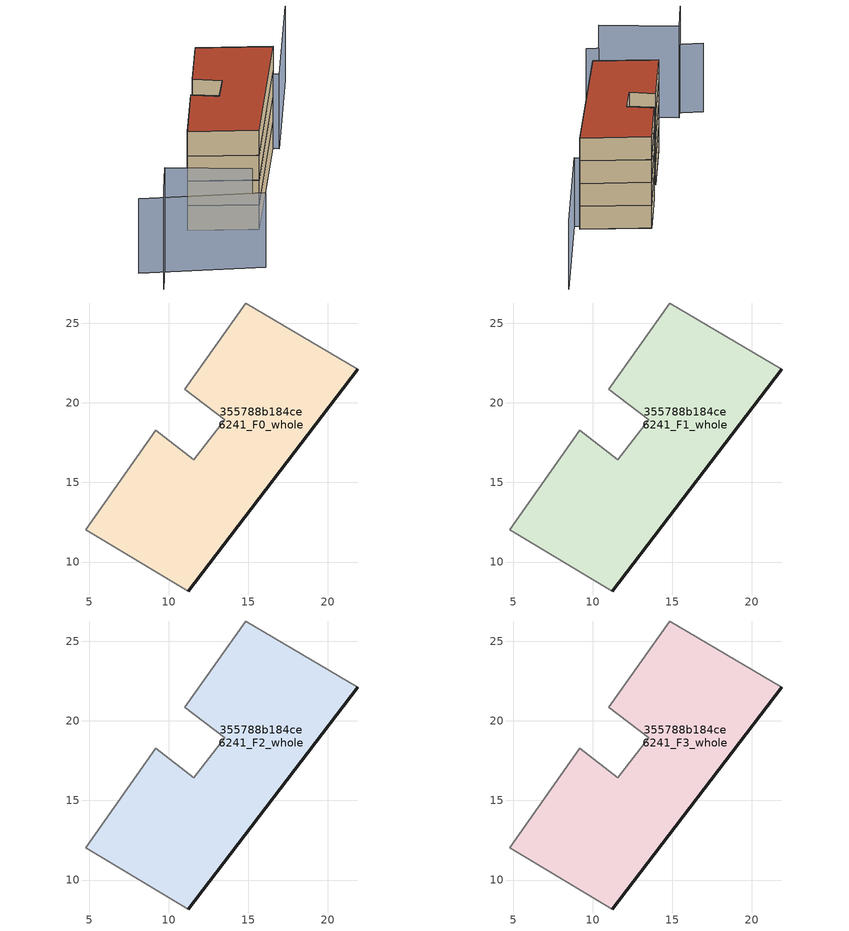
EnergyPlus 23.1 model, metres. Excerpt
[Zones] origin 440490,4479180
355788b184ce6241_F0_whole
 floor ground (EU_floor_Construction): 11.22,8.18 21.86,22.11 14.83,26.27 10.99,20.85 13.51,18.93 11.57,16.43 9.17,18.29 4.79,12.01 z0
 wall outside (EU_wall_Construction): 21.86,22.11 11.22,8.18 z0:3
 wall adiabatic (EU_wall_Construction): 11.22,8.18 4.79,12.01 9.17,18.29 11.57,16.43 13.51,18.93 10.99,20.85 14.83,26.27 21.86,22.11 z0:3
355788b184ce6241_F1_whole
 floor to 355788b184ce6241_F0_whole (EU_floor_Construction): 11.22,8.18 21.86,22.11 14.82,26.27 10.99,20.85 13.5,18.93 11.57,16.43 9.17,18.29 4.79,12.01 z3
 wall outside (EU_wall_Construction): 21.86,22.11 11.22,8.18 z3:6
 wall adiabatic (EU_wall_Construction): 11.22,8.18 4.79,12.01 9.17,18.29 11.57,16.43 13.51,18.93 10.99,20.85 14.83,26.27 21.86,22.11 z3:6
355788b184ce6241_F2_whole
 floor to 355788b184ce6241_F1_whole (EU_floor_Construction): 11.22,8.18 21.86,22.11 14.82,26.27 10.99,20.85 13.5,18.93 11.57,16.43 9.17,18.29 4.79,12.01 z6
 wall outside (EU_wall_Construction): 21.86,22.11 11.22,8.18 z6:9
 wall adiabatic (EU_wall_Construction): 11.22,8.18 4.79,12.01 9.17,18.29 11.57,16.43 13.51,18.93 10.99,20.85 14.83,26.27 21.86,22.11 z6:9
355788b184ce6241_F3_whole
 floor to 355788b184ce6241_F2_whole (EU_floor_Construction): 11.22,8.18 21.86,22.11 14.82,26.27 10.99,20.85 13.5,18.93 11.57,16.43 9.17,18.29 4.79,12.01 z9
 wall outside (EU_wall_Construction): 21.86,22.11 11.22,8.18 z9:12
 wall adiabatic (EU_wall_Construction): 11.22,8.18 4.79,12.01 9.17,18.29 11.57,16.43 13.51,18.93 10.99,20.85 14.83,26.27 21.86,22.11 z9:12
 roof outside (EU_roof_Construction): 21.86,22.11 11.22,8.18 4.79,12.01 9.17,18.29 11.57,16.43 13.51,18.93 10.99,20.85 14.83,26.27 z12
shading: -3.79,3.16 -1.22,6.97 / -1.22,6.97 6.37,1.86 z0:12; 7.64,1.2 -4.22,7.3 / 30.13,32.81 22.03,21.23 / 22.03,21.23 14.83,26.27 z0:9
[Building]
EU S2 Campaign: North Axis=0; Terrain=City; Solar Distribution=FullExterior
[Site:Location]
Madrid: Latitude=40.5; Longitude=-3.5; Time Zone=1; Elevation=609
[SizingPeriod:WeatherFileDays]
AnnualSizingPeriod: Begin Month=1; Begin Day of Month=1; End Month=12; End Day of Month=31; Day of Week for Start Day=Monday; Use Weather File Daylight Saving Period=No; Use Weather File Rain and Snow Indicators=No
[MATERIAL]
EU_InternalMass_Material: Roughness=MediumRough; Thickness=0.1; Conductivity=1; Density=1800; Specific Heat=900; Thermal Absorptance=0.9; Solar Absorptance=0.7; Visible Absorptance=0.7
[MATERIAL:NOMASS] Roughness=MediumRough; Thermal Absorptance=0.9; Solar Absorptance=0.7; Visible Absorptance=0.7
Name | Thermal Resistance
EU_wall_NoMass; EU_roof_NoMass | 2.16768
EU_floor_NoMass | 1.14339
[CONSTRUCTION]
EU_wall_Construction: EU_wall_NoMass
EU_roof_Construction: EU_roof_NoMass
EU_floor_Construction: EU_floor_NoMass
EU_InternalMass_Construction: EU_InternalMass_Material
[ZONE] Type=1; Multiplier=1; Ceiling Height=autocalculate; Volume=380.093; Floor Area=autocalculate; Part of Total Floor Area=Yes
355788b184ce6241_F0_whole; 355788b184ce6241_F1_whole; 355788b184ce6241_F2_whole; 355788b184ce6241_F3_whole
[INTERNALMASS] Construction=EU_InternalMass_Construction; Surface Area=126.698
Name | Zone or ZoneList
355788b184ce6241_F0_whole_EU_InternalMass | 355788b184ce6241_F0_whole
355788b184ce6241_F1_whole_EU_InternalMass | 355788b184ce6241_F1_whole
355788b184ce6241_F2_whole_EU_InternalMass | 355788b184ce6241_F2_whole
355788b184ce6241_F3_whole_EU_InternalMass | 355788b184ce6241_F3_whole
[OTHEREQUIPMENT] Fuel Type=Electricity; Design Level Calculation Method=Watts/Area; Power per Zone Floor Area=1; Fraction Latent=0; Fraction Radiant=0; Fraction Lost=0; Carbon Dioxide Generation Rate=0; EndUse Subcategory=EU_Step8_InternalGains
Name | Zone or ZoneList or Space or SpaceList | Schedule
EU_Step8_InternalGain_355788b184ce6241_F0_whole_f000 | 355788b184ce6241_F0_whole | EU_Step8_GainSchedule_355788b184ce6241_F0_whole_f000
EU_Step8_InternalGain_355788b184ce6241_F1_whole_f000 | 355788b184ce6241_F1_whole | EU_Step8_GainSchedule_355788b184ce6241_F1_whole_f000
EU_Step8_InternalGain_355788b184ce6241_F2_whole_f000 | 355788b184ce6241_F2_whole | EU_Step8_GainSchedule_355788b184ce6241_F2_whole_f000
EU_Step8_InternalGain_355788b184ce6241_F3_whole_f000 | 355788b184ce6241_F3_whole | EU_Step8_GainSchedule_355788b184ce6241_F3_whole_f000
[ZONEVENTILATION:DESIGNFLOWRATE] Schedule=EU_AlwaysOn; Design Flow Rate Calculation Method=AirChanges/Hour; Air Changes per Hour=0.480546; Ventilation Type=Natural; Fan Pressure Rise=0; Fan Total Efficiency=1; Constant Term Coefficient=1; Temperature Term Coefficient=0; Velocity Term Coefficient=0; Velocity Squared Term Coefficient=0; Minimum Indoor Temperature=-100; Maximum Indoor Temperature=100; Delta Temperature=-100; Minimum Outdoor Temperature=-100; Maximum Outdoor Temperature=100; Maximum Wind Speed=40
Name | Zone or ZoneList or Space or SpaceList
EU_ConstantAir_355788b184ce6241_F0_whole | 355788b184ce6241_F0_whole
EU_ConstantAir_355788b184ce6241_F1_whole | 355788b184ce6241_F1_whole
EU_ConstantAir_355788b184ce6241_F2_whole | 355788b184ce6241_F2_whole
EU_ConstantAir_355788b184ce6241_F3_whole | 355788b184ce6241_F3_whole
[HVACTEMPLATE:THERMOSTAT] Constant Heating Setpoint=20; Constant Cooling Setpoint=50
EU_HeatOnly_355788b184ce6241_F0_whole; EU_HeatOnly_355788b184ce6241_F1_whole; EU_HeatOnly_355788b184ce6241_F2_whole; EU_HeatOnly_355788b184ce6241_F3_whole
[HVACTEMPLATE:ZONE:IDEALLOADSAIRSYSTEM] System Availability Schedule=EU_AlwaysOn; Maximum Heating Supply Air Temperature=50; Minimum Cooling Supply Air Temperature=13; Maximum Heating Supply Air Humidity Ratio=0.0156; Minimum Cooling Supply Air Humidity Ratio=0.0077; Heating Limit=NoLimit; Cooling Limit=NoLimit; Heating Availability Schedule=EU_AlwaysOn; Cooling Availability Schedule=EU_CoolingOff; Dehumidification Control Type=ConstantSensibleHeatRatio; Cooling Sensible Heat Ratio=0.7; Dehumidification Setpoint=60; Humidification Control Type=None; Humidification Setpoint=30; Outdoor Air Method=None; Outdoor Air Flow Rate per Person=0.00944; Outdoor Air Flow Rate per Zone Floor Area=0; Outdoor Air Flow Rate per Zone=0; Demand Controlled Ventilation Type=None; Outdoor Air Economizer Type=NoEconomizer; Heat Recovery Type=None; Sensible Heat Recovery Effectiveness=0.7; Latent Heat Recovery Effectiveness=0.65
Name | Template Thermostat
355788b184ce6241_F0_whole | EU_HeatOnly_355788b184ce6241_F0_whole
355788b184ce6241_F1_whole | EU_HeatOnly_355788b184ce6241_F1_whole
355788b184ce6241_F2_whole | EU_HeatOnly_355788b184ce6241_F2_whole
355788b184ce6241_F3_whole | EU_HeatOnly_355788b184ce6241_F3_whole
[SIZING:ZONE] Zone Cooling Design Supply Air Temperature Input Method=SupplyAirTemperature; Zone Cooling Design Supply Air Temperature=13; Zone Heating Design Supply Air Temperature Input Method=SupplyAirTemperature; Zone Heating Design Supply Air Temperature=50; Zone Cooling Design Supply Air Humidity Ratio=0.008; Zone Heating Design Supply Air Humidity Ratio=0.008; Cooling Design Air Flow Method=DesignDay; Cooling Design Air Flow Rate=0; Cooling Minimum Air Flow per Zone Floor Area=0.000762; Cooling Minimum Air Flow=0; Cooling Minimum Air Flow Fraction=0.2; Heating Design Air Flow Method=DesignDay; Heating Design Air Flow Rate=0; Heating Maximum Air Flow per Zone Floor Area=0.002032; Heating Maximum Air Flow=0.141576; Heating Maximum Air Flow Fraction=0.3; Account for Dedicated Outdoor Air System=No; Dedicated Outdoor Air System Control Strategy=NeutralSupplyAir; Dedicated Outdoor Air Low Setpoint Temperature for Design=autosize; Dedicated Outdoor Air High Setpoint Temperature for Design=autosize; Zone Load Sizing Method=Sensible Load Only No Latent Load; Zone Latent Cooling Design Supply Air Humidity Ratio Input Method=HumidityRatioDifference; Zone Cooling Design Supply Air Humidity Ratio Difference=0.005; Zone Latent Heating Design Supply Air Humidity Ratio Input Method=HumidityRatioDifference; Zone Humidification Design Supply Air Humidity Ratio Difference=0.005
355788b184ce6241_F0_whole; 355788b184ce6241_F1_whole; 355788b184ce6241_F2_whole; 355788b184ce6241_F3_whole
[SCHEDULE:CONSTANT]
Name | Hourly Value
EU_AlwaysOn | 1
EU_CoolingOff | 0
[SCHEDULE:FILE] Column Number=1; Rows to Skip at Top=0; Number of Hours of Data=8760; Column Separator=Comma; Interpolate to Timestep=No; Minutes per Item=60; Adjust Schedule for Daylight Savings=Yes
Name | File
EU_Step8_GainSchedule_355788b184ce6241_F0_whole_f000 | ../../schedules/355788b184ce6241/355788b184ce6241_F0_whole_f000_gain.csv
EU_Step8_GainSchedule_355788b184ce6241_F1_whole_f000 | ../../schedules/355788b184ce6241/355788b184ce6241_F1_whole_f000_gain.csv
EU_Step8_GainSchedule_355788b184ce6241_F2_whole_f000 | ../../schedules/355788b184ce6241/355788b184ce6241_F2_whole_f000_gain.csv
EU_Step8_GainSchedule_355788b184ce6241_F3_whole_f000 | ../../schedules/355788b184ce6241/355788b184ce6241_F3_whole_f000_gain.csv
